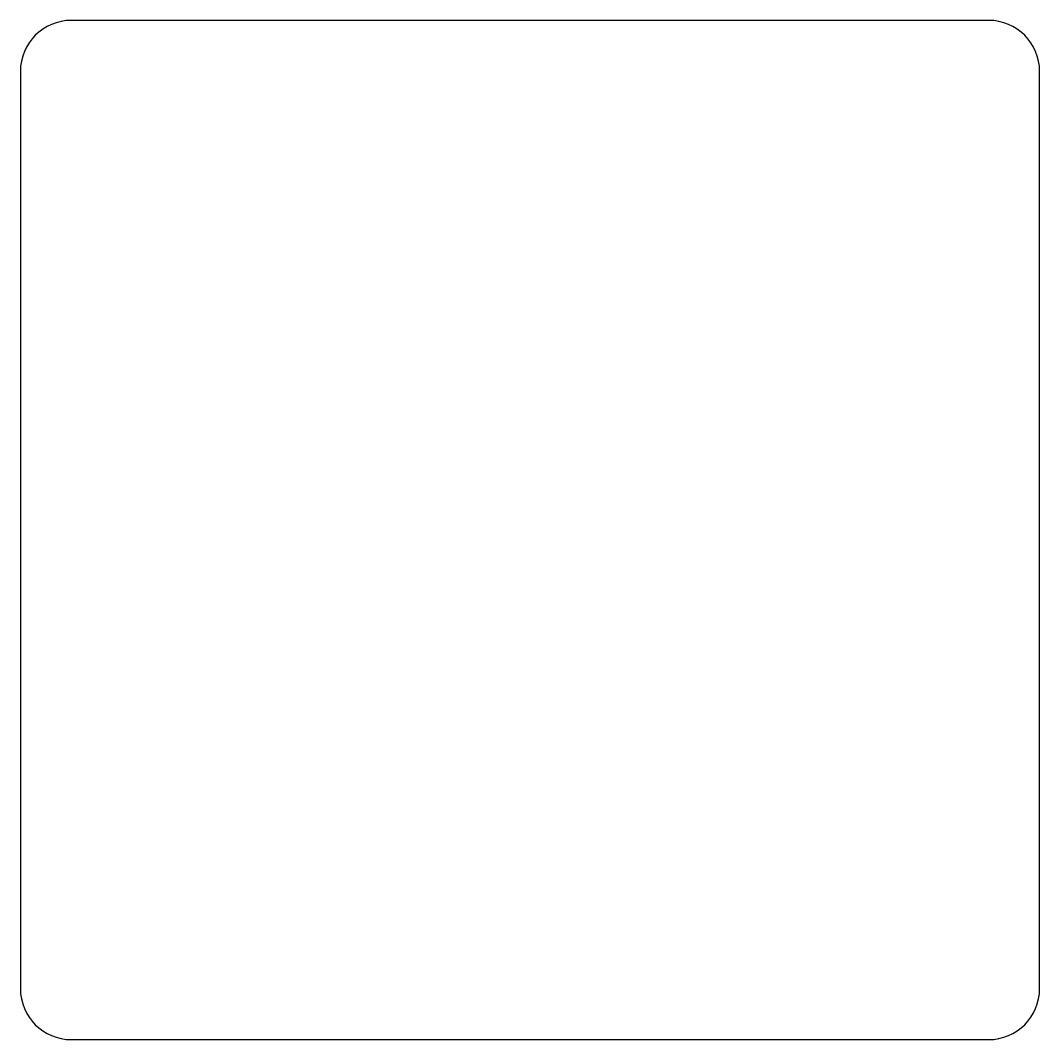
# Model space of a CAD drawing. Header units: millimetres. Extents: x -20 to 20, y -20 to 20.
import ezdxf

# ---------------------------------------------------------------- set-up
doc = ezdxf.new("R2010")
doc.units = ezdxf.units.MM

msp = doc.modelspace()

# ---------------------------------------------------------------- linework, layer by layer
at = {"layer": 'Edge_Cuts'}
for p, q in [((18, 20), (-18, 20)), ((-20, 18), (-20, -18)), ((20, -18), (20, 18)), ((-18, -20), (18, -20))]:
    msp.add_line(p, q, dxfattribs=at)
for centre, start, end in [((-18, 18), 90, 180), ((18, 18), 0, 90), ((-18, -18), 180, 270), ((18, -18), 270, 360)]:
    msp.add_arc(centre, 2, start, end, dxfattribs=at)

doc.saveas('drawing.dxf')
